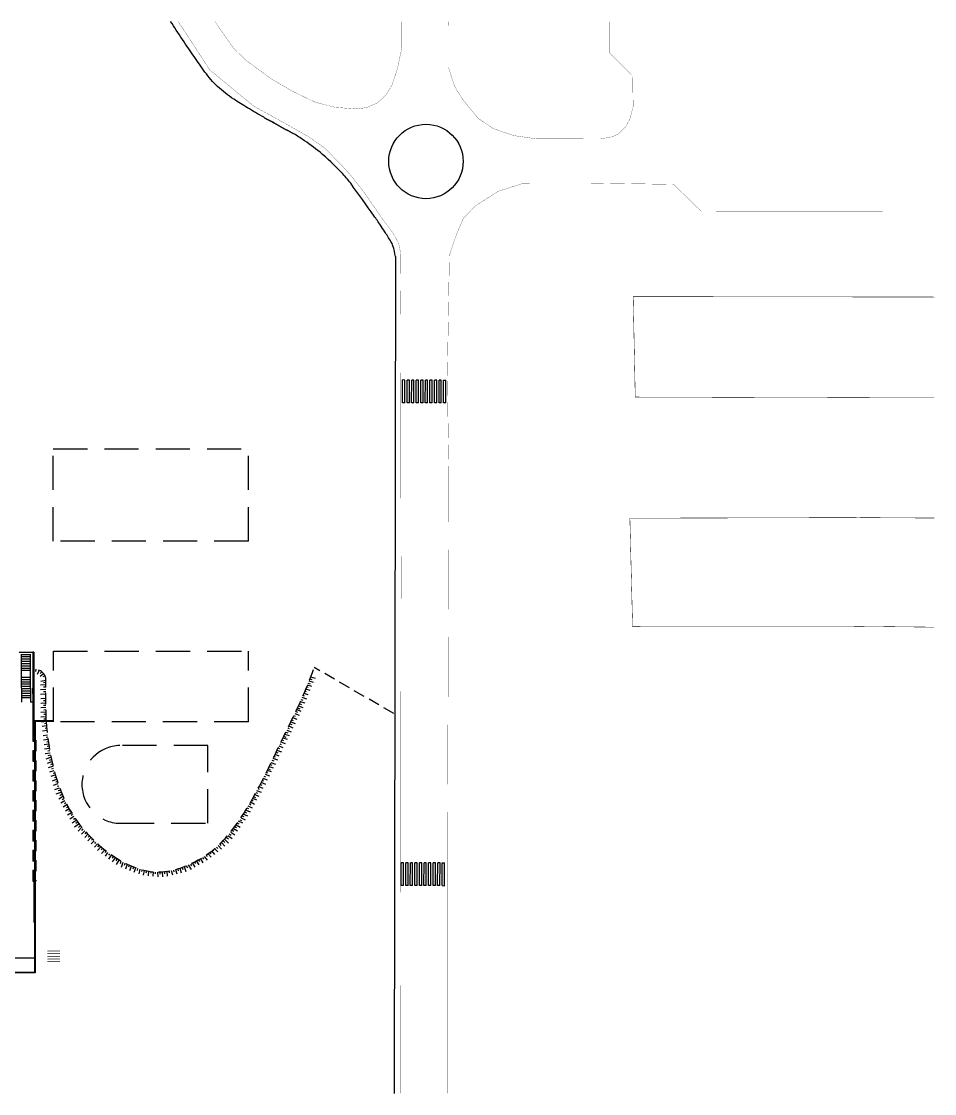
# Model space of a CAD drawing. Header units: millimetres. Extents: x 2046 to 2564, y 885 to 1120.
# Drawn here: x 2363.5 to 2563.8, y 884.5 to 1119.7 of the extents above; entities that cross this region are included whole.
import ezdxf

# ---------------------------------------------------------------- set-up
doc = ezdxf.new("R2010")
doc.units = ezdxf.units.MM
doc.header["$LTSCALE"] = 10
doc.linetypes.add('HIDDEN', pattern=[0.375, 0.25, -0.125])
for name, color, linetype in [('ar-alambrado', 2, 'Continuous'), ('AR-CALÇADA', 1, 'Continuous'), ('ar-guarda corpo', 22, 'Continuous'), ('ar-mureta', 2, 'Continuous'), ('AR-PIS', 1, 'Continuous'), ('AR-PROJ', 1, 'HIDDEN'), ('esc', 222, 'Continuous'), ('fred', 1, 'Continuous'), ('to-calcada', 1, 'Continuous'), ('top-curva 10245', 31, 'Continuous'), ('top-curva 10250', 51, 'Continuous'), ('urb-faixa', 1, 'Continuous'), ('via', 1, 'Continuous'), ('ÁREA-CONSTRUIDA-DESCOBERTA', 5, 'Continuous'), ('ÁREA-DA-COBERTURA', 7, 'Continuous'), ('ÁREA-DE-JARDIM', 3, 'Continuous'), ('ÁREA-DE-OCUPAÇÃO', 11, 'Continuous'), ('ÁREA-ÚTIL', 1, 'Continuous')]:
    doc.layers.add(name, color=color, linetype=linetype)

msp = doc.modelspace()

# ---------------------------------------------------------------- linework, layer by layer
at = {"layer": 'ar-alambrado'}
for p, q in [((2366.39, 966.35), (2366.39, 911.09)), ((2366.39, 966.35), (2370.62, 966.35)), ((2366.49, 966.25), (2366.49, 910.99)), ((2366.49, 966.25), (2370.62, 966.25)), ((2366.49, 910.99), (2172.24, 910.99)), ((2366.39, 911.09), (2172.34, 911.09))]:
    msp.add_line(p, q, dxfattribs=at)
at = {"layer": 'AR-CALÇADA'}
msp.add_line((2227.05, 914.28), (2366.39, 914.28), dxfattribs=at)
at = {"layer": 'ar-guarda corpo'}
for p, q in [((2362.99, 981.34), (2363.49, 981.34)), ((2365.49, 981.34), (2365.99, 981.34)), ((2363.49, 973.4), (2363.49, 970.34)), ((2365.49, 973.4), (2365.49, 970.34)), ((2365.99, 970.34), (2365.49, 970.34))]:
    msp.add_line(p, q, dxfattribs=at)
at = {"layer": 'ar-mureta'}
for p, q in [((2365.99, 981.34), (2365.99, 961.78)), ((2366.18, 981.34), (2365.99, 981.34)), ((2366.18, 981.34), (2366.18, 966.35)), ((2366.18, 966.35), (2366.39, 966.35)), ((2366.18, 966.16), (2366.18, 961.98)), ((2366.18, 966.16), (2366.39, 966.16)), ((2366.49, 966.16), (2370.62, 966.16)), ((2365.99, 961.78), (2366.39, 961.78)), ((2365.99, 961.78), (2366.39, 961.78)), ((2365.99, 961.78), (2366.39, 961.78)), ((2366.18, 961.98), (2366.39, 961.98)), ((2366.49, 961.98), (2366.68, 961.98)), ((2366.49, 959.78), (2366.49, 961.78)), ((2366.68, 961.98), (2366.68, 959.59)), ((2365.99, 959.78), (2365.99, 957.4)), ((2365.99, 959.78), (2366.39, 959.78)), ((2366.18, 959.59), (2366.18, 957.59)), ((2366.18, 959.59), (2366.39, 959.59)), ((2366.49, 959.59), (2366.68, 959.59)), ((2366.39, 957.4), (2365.99, 957.4)), ((2365.99, 957.4), (2366.39, 957.4)), ((2365.99, 957.4), (2366.39, 957.4)), ((2365.99, 957.4), (2366.39, 957.4)), ((2366.18, 957.59), (2366.39, 957.59)), ((2366.49, 957.59), (2366.68, 957.59)), ((2366.49, 955.4), (2366.49, 957.4)), ((2366.68, 957.59), (2366.68, 955.2)), ((2365.99, 955.4), (2366.39, 955.4)), ((2365.99, 955.4), (2366.39, 955.4)), ((2365.99, 955.4), (2366.39, 955.4)), ((2365.99, 955.4), (2365.99, 953.01)), ((2366.18, 955.2), (2366.39, 955.2)), ((2366.18, 955.2), (2366.18, 953.2)), ((2366.49, 955.2), (2366.68, 955.2)), ((2366.39, 953.01), (2365.99, 953.01)), ((2366.18, 953.2), (2366.39, 953.2)), ((2366.49, 953.2), (2366.68, 953.2)), ((2366.49, 951.01), (2366.49, 953.01)), ((2366.68, 953.2), (2366.68, 950.82)), ((2365.99, 951.01), (2366.39, 951.01)), ((2365.99, 951.01), (2366.39, 951.01)), ((2365.99, 951.01), (2366.39, 951.01)), ((2365.99, 951.01), (2365.99, 948.63)), ((2366.18, 950.82), (2366.39, 950.82)), ((2366.18, 950.82), (2366.18, 948.82)), ((2366.49, 950.82), (2366.68, 950.82)), ((2366.39, 948.63), (2365.99, 948.63)), ((2366.18, 948.82), (2366.39, 948.82)), ((2366.49, 948.82), (2366.68, 948.82)), ((2366.49, 946.63), (2366.49, 948.63)), ((2366.68, 948.82), (2366.68, 946.44)), ((2365.99, 946.63), (2366.39, 946.63)), ((2365.99, 946.63), (2366.39, 946.63)), ((2365.99, 946.63), (2366.39, 946.63)), ((2365.99, 946.63), (2365.99, 944.25)), ((2366.18, 946.44), (2366.39, 946.44)), ((2366.18, 946.44), (2366.18, 944.44)), ((2366.49, 946.44), (2366.68, 946.44)), ((2366.39, 944.25), (2365.99, 944.25)), ((2366.18, 944.44), (2366.39, 944.44)), ((2366.49, 944.44), (2366.68, 944.44)), ((2366.49, 942.25), (2366.49, 944.25)), ((2366.68, 944.44), (2366.68, 942.06)), ((2365.99, 942.25), (2366.39, 942.25)), ((2365.99, 942.25), (2366.39, 942.25)), ((2365.99, 942.25), (2366.39, 942.25)), ((2365.99, 942.25), (2365.99, 939.86)), ((2366.18, 942.06), (2366.39, 942.06)), ((2366.18, 942.06), (2366.18, 940.06)), ((2366.49, 942.06), (2366.68, 942.06)), ((2366.39, 939.86), (2365.99, 939.86)), ((2366.18, 940.06), (2366.39, 940.06)), ((2366.49, 940.06), (2366.68, 940.06)), ((2366.49, 937.86), (2366.49, 939.86)), ((2366.49, 939.86), (2366.49, 939.86)), ((2366.68, 940.06), (2366.68, 937.67)), ((2365.99, 937.86), (2366.39, 937.86)), ((2365.99, 937.86), (2366.39, 937.86)), ((2365.99, 937.86), (2366.39, 937.86)), ((2365.99, 937.86), (2365.99, 935.48)), ((2366.18, 937.67), (2366.39, 937.67)), ((2366.18, 937.67), (2366.18, 935.67)), ((2366.49, 937.86), (2366.49, 937.86)), ((2366.49, 937.67), (2366.68, 937.67)), ((2366.39, 935.48), (2365.99, 935.48)), ((2366.18, 935.67), (2366.39, 935.67)), ((2366.49, 935.67), (2366.68, 935.67)), ((2366.49, 933.48), (2366.49, 935.48)), ((2366.68, 935.67), (2366.68, 933.29)), ((2365.99, 933.48), (2366.39, 933.48)), ((2365.99, 933.48), (2366.39, 933.48)), ((2365.99, 933.48), (2366.39, 933.48)), ((2365.99, 933.48), (2365.99, 931.1)), ((2366.18, 933.29), (2366.39, 933.29)), ((2366.18, 933.29), (2366.18, 931.29)), ((2366.18, 931.29), (2366.39, 931.29)), ((2366.49, 933.29), (2366.68, 933.29)), ((2366.49, 931.29), (2366.68, 931.29)), ((2366.68, 931.29), (2366.68, 931.1)), ((2365.99, 931.1), (2366.39, 931.1)), ((2366.49, 931.1), (2366.68, 931.1))]:
    msp.add_line(p, q, dxfattribs=at)
at = {"layer": 'AR-PIS'}
for p, q in [((2363.49, 973.34), (2365.49, 973.34)), ((2363.49, 972.84), (2365.49, 972.84)), ((2363.49, 972.34), (2365.49, 972.34)), ((2363.49, 971.84), (2365.49, 971.84)), ((2363.49, 971.34), (2365.49, 971.34))]:
    msp.add_line(p, q, dxfattribs=at)
at = {"layer": 'AR-PROJ', "ltscale": 3}
for p, q in [((2370.46, 1025.9), (2413.31, 1025.9)), ((2370.46, 1005.65), (2370.46, 1025.9)), ((2413.31, 1005.65), (2413.31, 1025.9)), ((2413.31, 1005.65), (2370.46, 1005.65)), ((2363.49, 973.4), (2363.49, 981.34)), ((2363.49, 980.84), (2365.49, 980.84)), ((2365.49, 973.4), (2365.49, 981.34)), ((2370.49, 981.5), (2413.29, 981.5)), ((2370.49, 966.05), (2370.49, 981.5)), ((2413.29, 966.05), (2413.29, 981.5)), ((2363.49, 980.34), (2365.49, 980.34)), ((2363.49, 979.84), (2365.49, 979.84)), ((2363.49, 979.34), (2365.49, 979.34)), ((2363.49, 978.84), (2365.49, 978.84)), ((2363.49, 978.34), (2365.49, 978.34)), ((2363.49, 977.84), (2365.49, 977.84)), ((2363.49, 977.34), (2365.49, 977.34)), ((2363.49, 975.84), (2365.49, 975.84)), ((2363.49, 975.34), (2365.49, 975.34)), ((2363.49, 974.84), (2365.49, 974.84)), ((2363.49, 974.34), (2365.49, 974.34)), ((2363.49, 973.84), (2365.49, 973.84)), ((2413.29, 966.05), (2370.49, 966.05))]:
    msp.add_line(p, q, dxfattribs=at)
at = {"layer": 'AR-PROJ'}
for p, q in [((2366.68, 977.56), (2366.6, 977.07)), ((2367.35, 977.37), (2366.93, 976.42)), ((2368.36, 976.58), (2367.58, 975.95)), ((2367.94, 977), (2367.62, 976.61)), ((2368.66, 976.13), (2368.21, 975.9)), ((2445.18, 967.86), (2427.74, 977.93)), ((2367.69, 974.14), (2368.82, 974.21)), ((2367.75, 974.99), (2368.86, 975.21)), ((2368.32, 973.68), (2368.82, 973.71)), ((2368.34, 974.68), (2368.81, 974.71)), ((2368.9, 966.16), (2368.85, 975.63)), ((2426.42, 973.53), (2426.09, 973.63)), ((2427.19, 973.82), (2426.29, 974.09)), ((2426.94, 974.3), (2426.43, 974.45)), ((2427.59, 974.64), (2426.61, 974.93)), ((2427.27, 975.25), (2426.87, 975.37)), ((2428.04, 975.53), (2427, 975.84)), ((2367.7, 973.14), (2368.83, 973.21)), ((2367.71, 972.14), (2368.84, 972.21)), ((2367.72, 971.15), (2368.85, 971.21)), ((2368.33, 972.68), (2368.83, 972.71)), ((2426.1, 971.01), (2425.09, 971.34)), ((2425.63, 971.7), (2425.31, 971.8)), ((2426.4, 971.97), (2425.51, 972.26)), ((2425.99, 972.6), (2425.71, 972.73)), ((2426.84, 972.9), (2425.91, 973.2)), ((2367.73, 970.14), (2368.86, 970.21)), ((2367.74, 969.15), (2368.87, 969.22)), ((2368.35, 970.68), (2368.85, 970.71)), ((2368.36, 969.69), (2368.86, 969.72)), ((2424.67, 968.82), (2424.1, 969.02)), ((2425.34, 969.12), (2424.38, 969.46)), ((2425.05, 969.75), (2424.66, 969.89)), ((2425.72, 970.1), (2424.68, 970.41)), ((2425.33, 970.74), (2424.88, 970.89)), ((2367.75, 968.15), (2368.88, 968.22)), ((2367.76, 967.14), (2368.89, 967.21)), ((2368.37, 968.68), (2368.87, 968.71)), ((2368.38, 967.69), (2368.88, 967.72)), ((2368.43, 966.69), (2368.9, 966.72)), ((2424.01, 966.52), (2423.06, 966.88)), ((2423.63, 967.17), (2423.29, 967.34)), ((2424.5, 967.42), (2423.55, 967.78)), ((2424.11, 968.07), (2423.74, 968.2)), ((2424.9, 968.32), (2423.97, 968.65)), ((2367.89, 966.04), (2368.9, 966.21)), ((2368.01, 965.05), (2368.98, 965.21)), ((2368.12, 964.06), (2369.08, 964.22)), ((2368.57, 965.64), (2368.94, 965.71)), ((2368.69, 964.65), (2369.03, 964.71)), ((2422.78, 963.8), (2421.76, 964.16)), ((2422.32, 964.48), (2421.98, 964.62)), ((2423.11, 964.68), (2422.21, 965.05)), ((2422.87, 965.35), (2422.43, 965.52)), ((2423.66, 965.58), (2422.67, 965.96)), ((2423.22, 966.29), (2422.84, 966.43)), ((2368.24, 963.06), (2369.19, 963.22)), ((2368.35, 962.07), (2369.31, 962.23)), ((2368.92, 962.67), (2369.25, 962.72)), ((2421.06, 961.88), (2420.69, 962.01)), ((2421.84, 962.13), (2420.91, 962.46)), ((2421.61, 962.62), (2421.04, 962.83)), ((2422.28, 962.93), (2421.32, 963.27)), ((2422, 963.55), (2421.6, 963.69)), ((2368.47, 961.08), (2369.45, 961.24)), ((2368.58, 960.09), (2369.61, 960.26)), ((2369.03, 961.68), (2369.38, 961.74)), ((2369.15, 960.68), (2369.53, 960.74)), ((2369.26, 959.7), (2369.69, 959.77)), ((2420.6, 959.38), (2419.61, 959.76)), ((2420.16, 960.1), (2419.79, 960.24)), ((2420.95, 960.32), (2420.01, 960.69)), ((2420.58, 960.98), (2420.24, 961.15)), ((2421.44, 961.23), (2420.49, 961.59)), ((2368.7, 959.08), (2369.82, 959.27)), ((2368.9, 957.91), (2369.97, 958.28)), ((2369.18, 956.97), (2370.15, 957.3)), ((2369.39, 958.67), (2369.88, 958.79)), ((2369.66, 957.66), (2370.06, 957.8)), ((2419.31, 956.71), (2418.29, 957.07)), ((2418.91, 957.42), (2418.52, 957.56)), ((2419.72, 957.6), (2418.7, 957.97)), ((2419.26, 958.28), (2418.92, 958.43)), ((2420.05, 958.48), (2419.15, 958.86)), ((2419.81, 959.16), (2419.37, 959.32)), ((2369.45, 956.01), (2370.39, 956.33)), ((2369.73, 955.05), (2370.65, 955.36)), ((2369.91, 956.69), (2370.26, 956.81)), ((2370.19, 955.73), (2370.53, 955.84)), ((2370.45, 954.74), (2370.79, 954.86)), ((2417.59, 954.79), (2417.22, 954.92)), ((2418.38, 955.04), (2417.45, 955.37)), ((2418.15, 955.53), (2417.78, 955.66)), ((2418.82, 955.84), (2417.86, 956.18)), ((2418.53, 956.46), (2418.14, 956.6)), ((2370.01, 954.09), (2370.92, 954.4)), ((2370.29, 953.13), (2371.21, 953.44)), ((2370.56, 952.17), (2371.53, 952.5)), ((2370.74, 953.81), (2371.06, 953.92)), ((2371.02, 952.85), (2371.37, 952.97)), ((2417.08, 952.32), (2416.09, 952.7)), ((2416.7, 953.01), (2416.32, 953.15)), ((2417.48, 953.23), (2416.54, 953.6)), ((2417.11, 953.89), (2416.77, 954.06)), ((2417.97, 954.14), (2417.03, 954.5)), ((2370.84, 951.21), (2371.86, 951.56)), ((2371.12, 950.24), (2372.19, 950.61)), ((2371.3, 951.89), (2371.69, 952.02)), ((2371.58, 950.94), (2371.98, 951.08)), ((2371.93, 949.89), (2372.33, 950.14)), ((2415.63, 949.66), (2414.68, 950.05)), ((2415.37, 950.3), (2414.98, 950.45)), ((2416.18, 950.55), (2415.16, 950.91)), ((2415.74, 951.22), (2415.4, 951.36)), ((2416.53, 951.42), (2415.63, 951.8)), ((2416.29, 952.09), (2415.85, 952.26)), ((2371.66, 949.13), (2372.53, 949.68)), ((2372.15, 948.26), (2372.99, 948.79)), ((2372.44, 949.03), (2372.76, 949.23)), ((2372.64, 947.39), (2373.46, 947.91)), ((2372.94, 948.16), (2373.24, 948.35)), ((2413.83, 947.79), (2413.5, 947.98)), ((2414.62, 947.9), (2413.74, 948.39)), ((2414.35, 948.67), (2413.99, 948.82)), ((2415.15, 948.88), (2414.24, 949.25)), ((2414.94, 949.38), (2414.58, 949.53)), ((2373.14, 946.52), (2373.95, 947.03)), ((2373.41, 947.26), (2373.72, 947.45)), ((2373.63, 945.65), (2374.45, 946.17)), ((2373.92, 946.42), (2374.2, 946.6)), ((2374.12, 944.78), (2374.98, 945.32)), ((2374.41, 945.55), (2374.71, 945.75)), ((2412.34, 945.19), (2411.96, 945.37)), ((2413.14, 945.35), (2412.16, 945.82)), ((2412.93, 946.03), (2412.5, 946.22)), ((2413.73, 946.22), (2412.75, 946.65)), ((2413.38, 946.93), (2413.01, 947.09)), ((2414.18, 947.12), (2413.25, 947.52)), ((2374.61, 943.91), (2375.52, 944.49)), ((2374.9, 944.67), (2375.25, 944.9)), ((2375.14, 943.01), (2376.08, 943.65)), ((2375.4, 943.8), (2375.75, 944.04)), ((2376.02, 942.88), (2376.42, 943.33)), ((2410.66, 942.77), (2410.31, 943)), ((2411.45, 942.83), (2410.58, 943.39)), ((2411.23, 943.62), (2410.85, 943.8)), ((2412.04, 943.79), (2411.1, 944.23)), ((2411.86, 944.3), (2411.5, 944.47)), ((2412.67, 944.47), (2411.75, 944.91)), ((2375.96, 942.08), (2376.74, 942.93)), ((2376.67, 941.37), (2377.38, 942.16)), ((2376.74, 942.19), (2377.06, 942.54)), ((2377.37, 940.66), (2378.05, 941.41)), ((2377.45, 941.48), (2377.72, 941.78)), ((2378.08, 939.96), (2378.73, 940.67)), ((2378.15, 940.75), (2378.39, 941.01)), ((2408.91, 940.31), (2408.41, 940.63)), ((2409.72, 940.39), (2408.75, 941.01)), ((2409.48, 941.14), (2409.08, 941.39)), ((2410.3, 941.2), (2409.4, 941.78)), ((2410.06, 941.96), (2409.72, 942.17)), ((2410.87, 942.02), (2410.02, 942.56)), ((2378.78, 939.25), (2379.44, 939.97)), ((2378.86, 940.07), (2379.08, 940.32)), ((2379.49, 938.54), (2380.17, 939.3)), ((2379.56, 939.36), (2379.81, 939.63)), ((2380.19, 937.83), (2380.92, 938.64)), ((2380.27, 938.65), (2380.55, 938.96)), ((2380.97, 937.95), (2381.26, 938.27)), ((2406.56, 938.27), (2406.31, 938.54)), ((2407.37, 938.12), (2406.68, 938.88)), ((2407.34, 938.91), (2407.06, 939.22)), ((2408.14, 938.75), (2407.42, 939.55)), ((2408.12, 939.54), (2407.82, 939.85)), ((2408.94, 939.43), (2408.15, 940.24)), ((2381.05, 937.17), (2381.78, 937.97)), ((2381.87, 937.37), (2382.07, 937.65)), ((2381.91, 936.55), (2382.46, 937.35)), ((2382.66, 936.77), (2382.87, 937.07)), ((2382.7, 935.94), (2383.28, 936.78)), ((2383.46, 936.15), (2383.7, 936.49)), ((2383.49, 935.33), (2384.11, 936.22)), ((2384.26, 935.54), (2384.49, 935.9)), ((2403.39, 935.12), (2402.84, 936)), ((2403.53, 935.92), (2403.26, 936.26)), ((2404.33, 935.73), (2403.68, 936.53)), ((2404.33, 936.51), (2404.09, 936.82)), ((2405.14, 936.32), (2404.49, 937.11)), ((2405.15, 937.11), (2404.88, 937.43)), ((2405.94, 936.91), (2405.26, 937.75)), ((2405.73, 937.66), (2405.53, 937.93)), ((2406.59, 937.49), (2405.94, 938.21)), ((2384.34, 934.71), (2384.95, 935.66)), ((2385.19, 934.94), (2385.39, 935.5)), ((2385.45, 934.18), (2385.83, 935.26)), ((2386.13, 934.58), (2386.28, 935.03)), ((2386.38, 933.8), (2386.73, 934.81)), ((2387.06, 934.21), (2387.19, 934.59)), ((2387.3, 933.43), (2387.64, 934.38)), ((2387.99, 933.8), (2388.13, 934.2)), ((2388.23, 933.05), (2388.57, 934.03)), ((2388.94, 933.45), (2389.03, 933.86)), ((2389.29, 932.7), (2389.51, 933.71)), ((2389.91, 933.19), (2389.99, 933.58)), ((2397.67, 932.63), (2397.38, 933.61)), ((2397.98, 933.36), (2397.87, 933.76)), ((2398.64, 932.86), (2398.33, 933.9)), ((2398.96, 933.59), (2398.83, 934)), ((2399.66, 933.13), (2399.3, 934.2)), ((2400.01, 933.94), (2399.7, 934.45)), ((2400.77, 933.67), (2400.16, 934.64)), ((2400.88, 934.45), (2400.63, 934.85)), ((2401.64, 934.15), (2401.08, 935.06)), ((2401.75, 934.93), (2401.54, 935.27)), ((2402.52, 934.64), (2401.98, 935.5)), ((2402.65, 935.4), (2402.43, 935.76)), ((2390.26, 932.44), (2390.47, 933.44)), ((2390.88, 932.93), (2390.97, 933.34)), ((2391.37, 932.29), (2391.45, 933.25)), ((2391.92, 932.85), (2391.95, 933.18)), ((2392.36, 932.15), (2392.44, 933.12)), ((2392.91, 932.72), (2392.94, 933.08)), ((2393.5, 932.02), (2393.43, 933.04)), ((2393.96, 932.66), (2393.94, 933.07)), ((2394.5, 932.04), (2394.43, 933.12)), ((2394.96, 932.67), (2394.93, 933.1)), ((2395.57, 932.19), (2395.5, 933.27)), ((2396, 932.92), (2395.93, 933.25)), ((2396.7, 932.4), (2396.43, 933.33)), ((2397.01, 933.12), (2396.9, 933.47))]:
    msp.add_line(p, q, dxfattribs=at)
at = {"layer": 'AR-PROJ', "ltscale": 3}
msp.add_lwpolyline([(2404.41, 943.78), (2404.41, 955.35), (2404.41, 955.35), (2404.41, 960.83), (2385.11, 960.83, 0.979472), (2385.11, 943.78)], format="xyb", close=True, dxfattribs=at)
at = {"layer": 'AR-PROJ'}
msp.add_arc((2366.27, 974.91), 2.68, 15.4783, 91.8004, dxfattribs=at)
msp.add_open_spline([(2368.9, 966.16), (2369.41, 959.66), (2372.09, 944.67), (2389.48, 931.52), (2400.7, 934.23), (2408.98, 939.93), (2416.16, 952.44), (2421.17, 963.37), (2425.73, 972.08), (2427.74, 977.93)], degree=3, knots=[0.874603, 0.874603, 0.874603, 0.874603, 13.033613, 24.300817, 33.994288, 45.623477, 57.311406, 66.544355, 85.146679, 85.146679, 85.146679, 85.146679], dxfattribs=at)
at = {"layer": 'esc', "color": 2, "const_width": 0.1}
for points in [[(2563.79, 1059.2), (2497.72, 1059.3), (2498.17, 1037.27), (2563.79, 1037.08)], [(2563.79, 1010.73), (2547.23, 1010.83), (2496.99, 1010.7), (2497.59, 986.92), (2548.28, 986.97), (2563.79, 986.8)]]:
    msp.add_lwpolyline(points, dxfattribs=at)
at = {"layer": 'fred'}
msp.add_line((2363.49, 981.34), (2365.49, 981.34), dxfattribs=at)
at = {"layer": 'to-calcada'}
msp.add_line((2445.58, 1068.1), (2445.29, 884.53), dxfattribs=at)
for points in [[(2429.01, 1090.99, 0.01262), (2425.09, 1093.83, 0.023903), (2422.99, 1095.14, 0.00266), (2418.9, 1097.38, -0.004864), (2416.65, 1098.63, -0.007033), (2413.08, 1100.72, -0.008182), (2410.06, 1102.61, -0.044679), (2406.54, 1105.38, -0.047639), (2403.75, 1108.56, -0.003633), (2402.55, 1110.25, -0.001831), (2400.22, 1113.61, -0.008918), (2397.46, 1117.77, 0.008837), (2396.23, 1119.63)], [(2416.65, 1098.63, 0.004864), (2418.9, 1097.38, -0.00266), (2422.99, 1095.14)], [(2445.58, 1068.1, 0.023096), (2445, 1070.4, 0.063724), (2444.53, 1071.42, 0.003181), (2443.2, 1073.53, 0.00463), (2442.27, 1074.96, 0.007449), (2440.88, 1076.97, 0.002081), (2435.73, 1084.15, 0.037806), (2433.72, 1086.53, 0.018588), (2428.95, 1091.04)]]:
    msp.add_lwpolyline(points, format="xyb", dxfattribs=at)
at = {"layer": 'top-curva 10245', "ltscale": 3}
msp.add_line((2366.68, 961.98), (2366.18, 961.98), dxfattribs=at)
at = {"layer": 'top-curva 10245', "color": 1, "ltscale": 3}
msp.add_lwpolyline([(2366.68, 961.98), (2366.68, 959.59), (2366.18, 959.59), (2366.18, 957.59), (2366.68, 957.59), (2366.68, 955.2), (2366.18, 955.2), (2366.18, 953.2), (2366.68, 953.2), (2366.68, 950.82), (2366.18, 950.82), (2366.18, 948.82), (2366.68, 948.82), (2366.68, 946.44), (2366.18, 946.44), (2366.18, 944.44), (2366.68, 944.44), (2366.68, 942.06), (2366.18, 942.06), (2366.18, 940.06), (2366.68, 940.06), (2366.68, 937.67), (2366.18, 937.67), (2366.18, 935.67), (2366.68, 935.67), (2366.68, 933.29), (2366.18, 933.29), (2366.18, 921.99)], dxfattribs=at)
at = {"layer": 'top-curva 10250', "ltscale": 3}
msp.add_line((2365.99, 972.15), (2365.99, 973.4), dxfattribs=at)
at = {"layer": 'urb-faixa', "ltscale": 10}
for p, q in [((2447.11, 1036.01), (2447.12, 1041.01)), ((2447.62, 1041), (2447.12, 1041.01)), ((2447.61, 1036), (2447.62, 1041)), ((2448.11, 1036), (2448.12, 1041)), ((2448.62, 1041), (2448.12, 1041)), ((2448.61, 1036), (2448.62, 1041)), ((2449.11, 1036), (2449.12, 1041)), ((2449.62, 1041), (2449.12, 1041)), ((2449.61, 1036), (2449.62, 1041)), ((2450.11, 1036), (2450.12, 1041)), ((2450.62, 1041), (2450.12, 1041)), ((2450.61, 1036), (2450.62, 1041)), ((2451.11, 1035.99), (2451.12, 1040.99)), ((2451.62, 1040.99), (2451.12, 1040.99)), ((2451.61, 1035.99), (2451.62, 1040.99)), ((2452.11, 1035.99), (2452.12, 1040.99)), ((2452.62, 1040.99), (2452.12, 1040.99)), ((2452.61, 1035.99), (2452.62, 1040.99)), ((2453.11, 1035.99), (2453.12, 1040.99)), ((2453.62, 1040.99), (2453.12, 1040.99)), ((2453.61, 1035.99), (2453.62, 1040.99)), ((2454.11, 1035.98), (2454.12, 1040.98)), ((2454.62, 1040.98), (2454.12, 1040.98)), ((2454.61, 1035.98), (2454.62, 1040.98)), ((2455.11, 1035.98), (2455.12, 1040.98)), ((2455.62, 1040.98), (2455.12, 1040.98)), ((2455.61, 1035.98), (2455.62, 1040.98)), ((2456.11, 1035.98), (2456.12, 1040.98)), ((2456.12, 1040.98), (2456.62, 1040.98)), ((2456.61, 1035.98), (2456.62, 1040.98)), ((2447.61, 1036), (2447.11, 1036.01)), ((2448.61, 1036), (2448.11, 1036)), ((2449.61, 1036), (2449.11, 1036)), ((2450.61, 1036), (2450.11, 1036)), ((2451.61, 1035.99), (2451.11, 1035.99)), ((2452.61, 1035.99), (2452.11, 1035.99)), ((2453.61, 1035.99), (2453.11, 1035.99)), ((2454.61, 1035.98), (2454.11, 1035.98)), ((2455.61, 1035.98), (2455.11, 1035.98)), ((2456.61, 1035.98), (2456.11, 1035.98)), ((2446.81, 930.13, 0), (2446.83, 935.13, 0)), ((2447.33, 935.13, 0), (2446.83, 935.13, 0)), ((2447.31, 930.13, 0), (2447.33, 935.13, 0)), ((2447.81, 930.13, 0), (2447.83, 935.13, 0)), ((2448.33, 935.13, 0), (2447.83, 935.13, 0)), ((2448.31, 930.13, 0), (2448.33, 935.13, 0)), ((2448.81, 930.13, 0), (2448.83, 935.13, 0)), ((2449.33, 935.13, 0), (2448.83, 935.13, 0)), ((2449.31, 930.13, 0), (2449.33, 935.13, 0)), ((2449.81, 930.12, 0), (2449.83, 935.12, 0)), ((2450.33, 935.12, 0), (2449.83, 935.12, 0)), ((2450.31, 930.12, 0), (2450.33, 935.12, 0)), ((2450.81, 930.12, 0), (2450.83, 935.12, 0)), ((2451.33, 935.12, 0), (2450.83, 935.12, 0)), ((2451.31, 930.12, 0), (2451.33, 935.12, 0)), ((2451.81, 930.12, 0), (2451.83, 935.12, 0)), ((2452.33, 935.12, 0), (2451.83, 935.12, 0)), ((2452.31, 930.12, 0), (2452.33, 935.12, 0)), ((2452.81, 930.12, 0), (2452.83, 935.12, 0)), ((2453.33, 935.11, 0), (2452.83, 935.12, 0)), ((2453.31, 930.11, 0), (2453.33, 935.11, 0)), ((2453.81, 930.11, 0), (2453.83, 935.11, 0)), ((2454.33, 935.11, 0), (2453.83, 935.11, 0)), ((2454.31, 930.11, 0), (2454.33, 935.11, 0)), ((2454.81, 930.11, 0), (2454.83, 935.11, 0)), ((2455.33, 935.11, 0), (2454.83, 935.11, 0)), ((2455.31, 930.11, 0), (2455.33, 935.11, 0)), ((2455.81, 930.11, 0), (2455.83, 935.11, 0)), ((2455.83, 935.11, 0), (2456.33, 935.1, 0)), ((2456.31, 930.1, 0), (2456.33, 935.1, 0)), ((2447.31, 930.13, 0), (2446.81, 930.13, 0)), ((2448.31, 930.13, 0), (2447.81, 930.13, 0)), ((2449.31, 930.13, 0), (2448.81, 930.13, 0)), ((2450.31, 930.12, 0), (2449.81, 930.12, 0)), ((2451.31, 930.12, 0), (2450.81, 930.12, 0)), ((2452.31, 930.12, 0), (2451.81, 930.12, 0)), ((2453.31, 930.11, 0), (2452.81, 930.12, 0)), ((2454.31, 930.11, 0), (2453.81, 930.11, 0)), ((2455.31, 930.11, 0), (2454.81, 930.11, 0)), ((2455.81, 930.11, 0), (2456.31, 930.1, 0))]:
    msp.add_line(p, q, dxfattribs=at)
at = {"layer": 'via', "color": 1, "const_width": 0.05}
for points in [[(2397.84, 1119.63), (2398.62, 1118.54), (2404.83, 1108.99), (2414.53, 1101.03), (2419.94, 1098.07), (2426.5, 1094.36), (2430.05, 1091.87), (2433.9, 1087.94), (2435.96, 1085.65), (2438.75, 1082.04), (2442.86, 1076.11), (2445.16, 1073.05), (2446.3, 1070.89), (2446.74, 1068.48), (2446.72, 1065.88), (2446.68, 1059.42), (2446.79, 998.77), (2446.68, 901.83), (2446.65, 884.53)], [(2456.95, 884.53), (2456.96, 935.86), (2457.28, 1019.75), (2456.94, 1041.41), (2457.39, 1068.32), (2458.76, 1072.46), (2460.41, 1076.4), (2463.11, 1079.2), (2468.07, 1082.38), (2473.49, 1084.13), (2491, 1084.16)]]:
    msp.add_lwpolyline(points, dxfattribs=at)
at = {"layer": 'via', "const_width": 0.05}
for points in [[(2446.94, 1119.63), (2446.95, 1113.81), (2446.01, 1109.39), (2444.85, 1105.81), (2443.55, 1103.61), (2441.63, 1101.81), (2439.18, 1100.76), (2436.86, 1100.45), (2432.32, 1100.82), (2427.96, 1101.92), (2423.1, 1104.27), (2418.29, 1107.06), (2412.64, 1111.22), (2409.98, 1113.86), (2406.27, 1119.13), (2405.95, 1119.63)], [(2457.17, 1119.63), (2457.16, 1109.64), (2458.52, 1105.42), (2460.38, 1102.42), (2463.74, 1098.37), (2467.04, 1096.14), (2471.38, 1094.64), (2476.5, 1093.9), (2490.52, 1093.94)], [(2490.52, 1093.94), (2492.82, 1094.24), (2494.51, 1094.99), (2496.12, 1096.66), (2496.97, 1098.22), (2497.71, 1100.94), (2497.61, 1107.64), (2492.58, 1112.71), (2492.58, 1119.63)], [(2458.96, 1093.58), (2458.96, 1093.58)], [(2563.79, 1078.08), (2512.64, 1078.01), (2506.61, 1083.91), (2491, 1084.16)]]:
    msp.add_lwpolyline(points, dxfattribs=at)
at = {"layer": 'via'}
msp.add_circle((2452.25, 1088.94), 8.16, dxfattribs=at)
at = {"layer": 'ÁREA-CONSTRUIDA-DESCOBERTA', "const_width": 0.1, "elevation": 11.73}
msp.add_lwpolyline([(2369.16, 915.78), (2371.94, 915.78)], dxfattribs=at)
at = {"layer": 'ÁREA-DA-COBERTURA', "const_width": 0.1, "elevation": 11.73}
msp.add_lwpolyline([(2369.16, 915.19), (2371.94, 915.19)], dxfattribs=at)
at = {"layer": 'ÁREA-DE-JARDIM', "const_width": 0.1, "elevation": 11.73}
msp.add_lwpolyline([(2369.16, 913.43), (2371.94, 913.43)], dxfattribs=at)
at = {"layer": 'ÁREA-DE-OCUPAÇÃO', "const_width": 0.1, "elevation": 11.73}
msp.add_lwpolyline([(2369.16, 914.61), (2371.94, 914.61)], dxfattribs=at)
at = {"layer": 'ÁREA-ÚTIL', "const_width": 0.1, "elevation": 11.73}
msp.add_lwpolyline([(2369.16, 914.02), (2371.94, 914.02)], dxfattribs=at)

doc.saveas('drawing.dxf')
